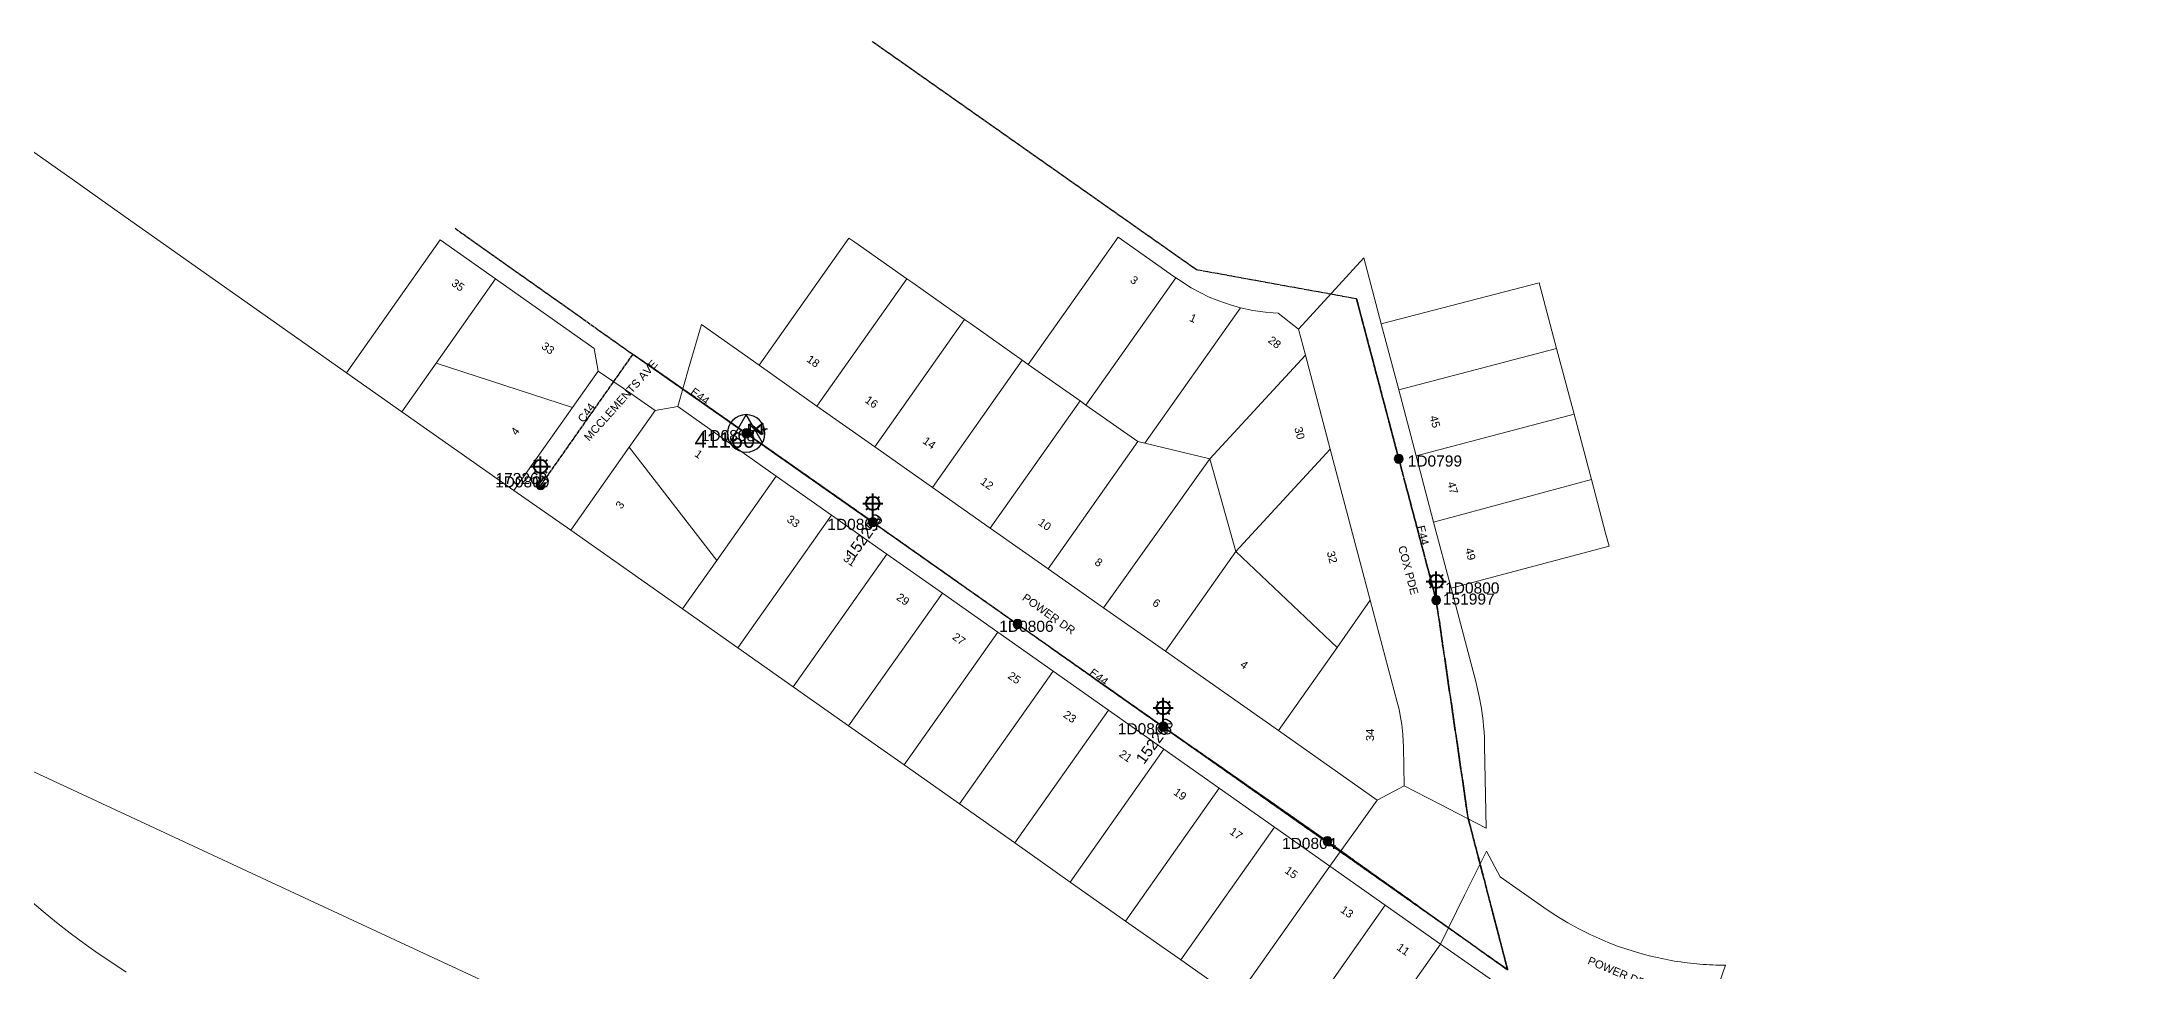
# Model space of a CAD drawing. Header units: metres. Extents: x 299834 to 302538, y 6172833 to 6174390.
# Drawn here: x 301604.3 to 302071.1, y 6173964.7 to 6174174.1 of the extents above; entities that cross this region are included whole.
import ezdxf
from ezdxf.enums import TextEntityAlignment as Align

# ---------------------------------------------------------------- set-up
doc = ezdxf.new("R2010")
doc.units = ezdxf.units.M
doc.linetypes.add('Cable Exist OH', pattern=[1, 1, 0])
doc.layers.get('0').update_dxf_attribs({"color": 6})
for name, color, linetype, lineweight in [('Cadastre Buildings_SP_EXT', 9, 'Continuous', 5), ('Cadastre Land Parcels_SP_EXT', 9, 'Continuous', 5), ('Cadastre Roads_SP_EXT', 9, 'Continuous', 5)]:
    doc.layers.add(name, color=color, linetype=linetype, lineweight=lineweight)
for name, color, linetype in [('Equip_LV_EXT', 7, 'Continuous'), ('Equip_SP_SL_EXT', 7, 'Continuous'), ('Mains_HV_EXT', 7, 'Continuous'), ('Mains_LV_EXT', 7, 'Continuous'), ('Mains_SL_EXT', 7, 'Continuous'), ('Sub_SP_TR_HV_LV_EXT', 7, 'Continuous'), ('SupportsOH_SP_TR_HV_LV_SL_EXT', 7, 'Continuous')]:
    doc.layers.add(name, color=color, linetype=linetype)
doc.styles.add('iecARIAL', font='arial.ttf', dxfattribs={"height": 2})
doc.styles.add('POLE_LABEL', font='arial.ttf')
doc.styles.get("Standard").update_dxf_attribs({"font": 'arial.ttf'})

# ---------------------------------------------------------------- blocks, each defined once
blk = doc.blocks.new('SUB_POLE_EXT')
blk.add_wipeout([(0, 4.22), (0.42, 4.2), (0.83, 4.14), (1.21, 4.05), (1.62, 3.9), (1.99, 3.72), (2.35, 3.51), (2.68, 3.26), (2.99, 2.99), (3.28, 2.66), (3.52, 2.34), (3.76, 1.92), (3.9, 1.62), (4.04, 1.23), (4.18, 0.63), (4.22, 0), (4.18, -0.61), (4.06, -1.15), (3.9, -1.62), (3.58, -2.24), (3.22, -2.73), (2.97, -3.01), (2.68, -3.26), (2.36, -3.5), (2, -3.72), (1.64, -3.89), (1.25, -4.03), (0.82, -4.14), (0.42, -4.2), (0, -4.22), (-0.41, -4.2), (-0.8, -4.15), (-1.21, -4.05), (-1.62, -3.9), (-1.99, -3.73), (-2.35, -3.51), (-2.68, -3.26), (-2.96, -3.02), (-3.23, -2.72), (-3.51, -2.35), (-3.71, -2.01), (-3.91, -1.6), (-4.05, -1.21), (-4.16, -0.76), (-4.22, -0.14), (-4.21, 0.39), (-4.14, 0.83), (-4.03, 1.27), (-3.9, 1.63), (-3.71, 2.02), (-3.5, 2.37), (-3.28, 2.67), (-2.99, 2.99), (-2.68, 3.27), (-2.33, 3.52), (-1.98, 3.73), (-1.63, 3.9), (-1.2, 4.05), (-0.78, 4.15), (-0.4, 4.21)])
blk.add_line((2.16, 0.48), (2.16, 0.48, 0))
blk.add_lwpolyline([(-4.22, 0, 1), (4.22, 0, 1)], format="xyb", close=True)
blk.add_lwpolyline([(2.14, 0.52), (0, 4.22), (-3.66, -2.11), (3.66, -2.11)], close=True)
for tag, height, flags, p in [('STREET_CODE', 0.2, 9, (1.5, 0)), ('ASSET_NUM', 3.5, 8, (2, 2)), ('CONSTRUCTED_VOLTAGE', 0.2, 9, (1.5, -0.2)), ('OPERATING_VOLTAGE', 0.2, 9, (1.5, -0.6)), ('OPERATED_BY', 0.2, 9, (1.5, -0.8)), ('ORIENTATION', 0.2, 9, (1.5, -1.2)), ('OWNED_BY', 0.2, 9, (1.5, -1.4)), ('SECONDARY_VOLTAGE', 0.2, 9, (1.5, -1.6)), ('STATE', 0.2, 9, (1.5, -1.8)), ('SUBSTATION_TYPE', 0.2, 9, (1.5, -2)), ('STREETNAME', 0.2, 9, (1.5, -2.8)), ('SUBURB', 0.2, 9, (1.5, -3)), ('Z', 0.2, 1, (1.5, -3.4)), ('NO_PHASES', 0.2, 9, (1.5, -0.4)), ('MAINTAINED_BY', 0.2, 9, (1.5, -1)), ('USAGE', 0.2, 9, (1.5, -2.2)), ('LEGEND', 0.2, 9, (1.5, -2.4)), ('LOCATION', 0.2, 9, (1.5, -2.6)), ('NOTES', 0.2, 9, (1.5, -3.2))]:
    blk.add_attdef(tag, text='', height=height, dxfattribs=dict(flags=flags)).set_placement(p, align=Align.MIDDLE_LEFT)
blk = doc.blocks.new('LV_OH_LINKS_DISTFUSE_EXT')
for p, q in [((0, 0), (0.96, 0)), ((3.84, 0), (4.8, 0))]:
    blk.add_line(p, q)
blk.add_lwpolyline([(3.84, -1.2), (3.84, 1.2), (0.96, -1.2), (0.96, 1.2)], close=True)
at = {"flags": 9}
for tag, p in [('ACTUAL_STATUS', (0, 0)), ('CONSTRUCTED_VOLTAGE', (0, -0.2)), ('OPERATING_VOLTAGE', (0, -0.6)), ('ORIENTATION', (0, -0.8)), ('OWNED_BY', (0, -1)), ('STATE', (0, -1.2)), ('SWITCH_TYPE', (0, -1.4)), ('NO_PHASES', (0, -0.4)), ('USAGE', (0, -1.6)), ('NOTES', (0, -1.8))]:
    blk.add_attdef(tag, text='', height=0.2, dxfattribs=at).set_placement(p, align=Align.MIDDLE_LEFT)
at = {"flags": 1}
blk.add_attdef('Z', (0, 0), '', height=0.2, dxfattribs=at)
blk = doc.blocks.new('SL_LANTERN_EXT')
at = {"lineweight": 40}
for p, q in [((-1.46, 5.68), (-1.06, 5.28)), ((0, 1.97), (0, 6.47)), ((1.46, 5.68), (1.06, 5.28)), ((-2.25, 4.22), (2.25, 4.22)), ((-1.46, 2.76), (-1.06, 3.16)), ((0, 0), (0, 2.72)), ((1.46, 2.76), (1.06, 3.16))]:
    blk.add_line(p, q, dxfattribs=at)
blk.add_circle((0, 4.22), 1.5, dxfattribs=at)
at = {"style": 'iecARIAL', "flags": 8}
blk.add_attdef('ASSET_NUM', (1.5, 1.5), '', height=2.5, dxfattribs=at)
for tag, p, height, flags in [('OPERATING_VOLTAGE', (0.98, -1.65), 0.2, 9), ('ORIENTATION', (0.98, -1.85), 0.2, 9), ('OWNED_BY', (0.98, -2.05), 0.2, 9), ('STATE', (0.98, -2.25), 0.2, 9), ('CONSTRUCTED_VOLTAGE', (0.98, -0.65), 0.2, 9), ('CONTROL_TYPE', (0.98, -0.85), 0.2, 9), ('LANTERN_PURPOSE', (0.98, -1.05), 0.2, 9), ('LANTERN_TYPE', (0.98, -1.25), 0.2, 9), ('NO_PHASES', (0.98, -1.45), 0.2, 9), ('USAGE', (0.98, -2.45), 0.2, 9), ('CEXIST', (0.98, -2.65), 0.2, 9), ('CNEW', (0.98, -2.85), 0.2, 9), ('CNUMBER', (0.98, -3.05), 0.2, 9), ('CREMOVE', (0.98, -3.25), 0.2, 9), ('CREPLACE', (0.98, -3.45), 0.2, 9), ('LKINGHEIGHT', (0.98, -3.65), 0.2, 9), ('LBRACKET', (0.98, -3.85), 0.2, 9), ('LBRACKETVOCAB', (0.98, -4.05), 0.2, 9), ('LCATEGORY', (0.98, -4.25), 0.2, 9), ('LCHARGE1', (0.98, -4.45), 0.2, 9), ('LCHARGE1PERCENT', (0.98, -4.65), 0.2, 9), ('LCHARGE2', (0.98, -4.85), 0.2, 9), ('LNUMBER', (2.18, -3.25), 2.5, 8), ('STREETNAME', (0.98, -9.25), 0.2, 9), ('SUBURB', (0.98, -9.45), 0.2, 1), ('LCHARGE2PERCENT', (0.98, -5.05), 0.2, 9), ('LCHARGE3', (0.98, -5.25), 0.2, 9), ('LCHARGE3PERCENT', (0.98, -5.45), 0.2, 9), ('LEXIST', (0.98, -5.65), 0.2, 9), ('LLAMP', (0.98, -5.85), 0.2, 9), ('LLAMPVOCAB', (0.98, -6.05), 0.2, 9), ('LMAST', (0.98, -6.25), 0.2, 9), ('LMASTVOCAB', (0.98, -6.45), 0.2, 9), ('LNEW', (0.98, -6.65), 0.2, 9), ('LANTNUMBER', (0.98, -6.85), 0.2, 9), ('LOUTREACH', (0.98, -7.25), 0.2, 9), ('LOUTREACHVOCAB', (0.98, -7.45), 0.2, 9), ('LRATECODE', (0.98, -7.65), 0.2, 9), ('LREMOVE', (0.98, -7.85), 0.2, 9), ('LREPLACE', (0.98, -8.05), 0.2, 9), ('LTYPE', (0.98, -8.25), 0.2, 9), ('LTYPEVOCAB', (0.98, -8.45), 0.2, 9), ('LEGEND', (0.98, -8.65), 0.2, 9), ('LOCATION', (0.98, -8.85), 0.2, 9), ('NOTES', (0.98, -9.05), 0.2, 9)]:
    blk.add_attdef(tag, p, '', height=height, dxfattribs=dict(flags=flags))
blk = doc.blocks.new('POLE_EXT')
blk.add_hatch(color=256).paths.add_polyline_path([(-1, 0, 1), (1, 0, 1)])
blk.add_lwpolyline([(-1, 0, 1), (1, 0, 1)], format="xyb", close=True)
for tag, height, flags, p in [('pNumber', 2.5, 8, (-17.84, 2.07)), ('OWNED_BY', 0.2, 9, (1.35, -0.4)), ('SPECIAL_USE', 0.2, 9, (1.35, -0.8)), ('STATE', 0.2, 9, (1.35, -1)), ('cLV', 0.2, 9, (1.35, -1.4)), ('hDepth', 0.2, 9, (1.35, -1.6)), ('hDia', 0.2, 9, (1.35, -1.8)), ('cHV', 0.2, 9, (1.35, -2)), ('cLinedev', 0.2, 9, (1.35, -3.4)), ('pExisting', 0.2, 9, (1.35, -3.8)), ('pFooting', 0.2, 9, (1.35, -4.4)), ('pNew', 0.2, 9, (1.35, -4.6)), ('PARENT', 0.2, 9, (1.35, -0.6)), ('USAGE', 0.2, 9, (1.35, -1.2)), ('LBRACKET', 0.2, 9, (1.35, -2.2)), ('LExisting', 0.2, 9, (1.35, -2.4)), ('LANTNUMBER', 0.2, 9, (1.35, -2.6)), ('LOther', 0.2, 9, (1.35, -2.8)), ('LRemove', 0.2, 9, (1.35, -3)), ('LEGEND', 0.2, 9, (1.35, -3.2)), ('LOCATION', 0.2, 9, (1.35, -3.6)), ('PFNUMBER', 0.2, 9, (1.35, -4)), ('NEWPFNUMBER', 0.2, 9, (1.35, -4.2)), ('pRelocate', 0.2, 9, (1.35, -5)), ('pRemove', 0.2, 9, (1.35, -5.2)), ('pReplace', 0.2, 9, (1.35, -5.4)), ('pStay', 0.2, 9, (1.35, -5.6)), ('pType', 0.2, 9, (1.35, -5.8)), ('cspan', 0.2, 9, (1.35, -6)), ('STREETNAME', 0.2, 9, (1.35, -6.2)), ('SUBURB', 0.2, 9, (1.35, -6.4)), ('OPERATED_BY', 0.2, 9, (1.36, -7.01)), ('NOTES', 0.2, 9, (1.35, -6.6)), ('MAINTAINED_BY', 0.2, 9, (1.36, -6.81))]:
    blk.add_attdef(tag, text='', height=height, dxfattribs=dict(flags=flags)).set_placement(p, align=Align.MIDDLE_LEFT)
at = {"style": 'POLE_LABEL'}
for tag, height, flags, p in [('STRUCTURE_PLANT_NUMBER', 0.2, 9, (1.35, 0.03)), ('ASSET_NUM', 2.5, 8, (2, 2)), ('STREET_CODE', 0.2, 9, (1.35, -0.2))]:
    blk.add_attdef(tag, text='', height=height, dxfattribs=dict(at, flags=flags)).set_placement(p, align=Align.MIDDLE_LEFT)
at = {"flags": 1}
blk.add_attdef('Z', (1.35, -7.33), '', height=0.2, dxfattribs=at)
blk = doc.blocks.new('End Shackle_EXT')
blk.add_wipeout([(0, 0.25), (1.81, 0.25), (1.82, -0.25), (0, -0.25)])
blk.add_line((1.81, -1), (1.81, 1))
at = {"flags": 1}
blk.add_attdef('Z', (0, 0), '', height=0.2, dxfattribs=at)
at = {"flags": 9}
for tag, p in [('CONNECTOR_TYPE', (0, 0)), ('CONSTRUCTED_VOLTAGE', (0, -0.2)), ('OPERATING_VOLTAGE', (0, -0.6)), ('ORIENTATION', (0, -0.8)), ('OWNED_BY', (0, -1)), ('STATE', (0, -1.2)), ('NO_PHASES', (0, -0.4)), ('USAGE', (0, -1.4)), ('NOTES', (0, -1.6))]:
    blk.add_attdef(tag, text='', height=0.2, dxfattribs=at).set_placement(p, align=Align.MIDDLE_LEFT)

msp = doc.modelspace()

# ---------------------------------------------------------------- linework, layer by layer
at = {"layer": 'Cadastre Buildings_SP_EXT', "linetype": 'Continuous'}
msp.add_lwpolyline([(301945.14, 6174104.96), (301941.23, 6174119.72), (301905.68, 6174110.51), (301909.61, 6174095.63), (301945.14, 6174104.96)], close=True, dxfattribs=at)
at = {"layer": 'Cadastre Land Parcels_SP_EXT', "linetype": 'Continuous'}
for points in [[(301859.47, 6174120.86), (301858.27, 6174121.71), (301857.31, 6174122.39), (301856.2, 6174123.17), (301846.47, 6174130.03), (301826.27, 6174101.38), (301837.94, 6174093.16), (301839.27, 6174092.22), (301859.47, 6174120.86)], [(301693.09, 6174101.62), (301706.47, 6174120.6), (301694.02, 6174129.38), (301672.94, 6174099.49), (301685.4, 6174090.71), (301693.09, 6174101.62)], [(301729.52, 6174099.87), (301728.64, 6174104.97), (301706.47, 6174120.6), (301693.09, 6174101.62), (301723.73, 6174091.65), (301729.52, 6174099.87)], [(301811.95, 6174111.49), (301800.28, 6174119.71), (301798.95, 6174120.65), (301778.75, 6174092.01), (301791.75, 6174082.84), (301811.95, 6174111.49)], [(301874, 6174114.14), (301871.8, 6174114.75), (301870.18, 6174115.28), (301868.57, 6174115.88), (301867, 6174116.54), (301864.94, 6174117.53), (301862.93, 6174118.62), (301860.05, 6174120.46), (301859.47, 6174120.86), (301839.27, 6174092.22), (301850.94, 6174083.99), (301852.51, 6174083.63), (301874, 6174114.14)], [(301824.94, 6174102.32), (301813.28, 6174110.55), (301811.95, 6174111.49), (301791.75, 6174082.84), (301804.74, 6174073.68), (301824.94, 6174102.32)], [(301888.65, 6174103.44), (301887.09, 6174109.33), (301882.5, 6174112.88), (301881.35, 6174112.95), (301879.64, 6174113.11), (301876.8, 6174113.53), (301874, 6174114.14), (301852.51, 6174083.63), (301867.15, 6174080.15), (301888.65, 6174103.44)], [(301837.94, 6174093.16), (301826.27, 6174101.38), (301824.94, 6174102.32), (301804.74, 6174073.68), (301817.74, 6174064.51), (301837.94, 6174093.16)], [(301894.23, 6174082.33), (301888.65, 6174103.44), (301867.15, 6174080.15), (301872.96, 6174059.29), (301894.23, 6174082.33)], [(301949.05, 6174090.21), (301945.14, 6174104.96), (301909.61, 6174095.63), (301913.54, 6174080.76), (301949.05, 6174090.21)], [(301723.73, 6174091.65), (301693.09, 6174101.62), (301685.4, 6174090.71), (301710.56, 6174072.97), (301723.73, 6174091.65)], [(301850.94, 6174083.99), (301839.27, 6174092.22), (301837.94, 6174093.16), (301817.74, 6174064.51), (301830.74, 6174055.35), (301850.94, 6174083.99)], [(301952.96, 6174075.45), (301949.05, 6174090.21), (301913.54, 6174080.76), (301917.47, 6174065.88), (301952.96, 6174075.45)], [(301867.15, 6174080.15), (301852.51, 6174083.63), (301850.94, 6174083.99), (301830.74, 6174055.35), (301843.19, 6174046.56), (301867.15, 6174080.15)], [(301872.96, 6174059.29), (301867.15, 6174080.15), (301843.19, 6174046.56), (301857.16, 6174036.86), (301872.96, 6174059.29)], [(301903.23, 6174048.28), (301894.23, 6174082.33), (301872.96, 6174059.29), (301895.74, 6174037.65), (301903.23, 6174048.28)], [(301782.05, 6174067.47), (301769.59, 6174076.25), (301756.21, 6174057.27), (301748.51, 6174046.36), (301760.97, 6174037.57), (301782.05, 6174067.47)], [(301956.94, 6174060.43), (301956.16, 6174063.37), (301952.96, 6174075.45), (301917.47, 6174065.88), (301921.4, 6174051), (301956.94, 6174060.43)], [(301794.5, 6174058.68), (301782.05, 6174067.47), (301760.97, 6174037.57), (301773.42, 6174028.79), (301794.5, 6174058.68)], [(301806.96, 6174049.9), (301794.5, 6174058.68), (301773.42, 6174028.79), (301785.88, 6174020.01), (301806.96, 6174049.9)], [(301895.74, 6174037.65), (301872.96, 6174059.29), (301857.16, 6174036.86), (301882.58, 6174018.96), (301895.74, 6174037.65)], [(301819.41, 6174041.12), (301806.96, 6174049.9), (301785.88, 6174020.01), (301798.33, 6174011.23), (301819.41, 6174041.12)], [(301910.86, 6174006.56), (301910.71, 6174015.2), (301910.56, 6174018.05), (301910.31, 6174020.32), (301910.04, 6174022.01), (301909.7, 6174023.68), (301909.3, 6174025.35), (301903.23, 6174048.28), (301895.74, 6174037.65), (301882.58, 6174018.96), (301904.77, 6174003.33), (301910.86, 6174006.56)], [(301831.87, 6174032.33), (301819.41, 6174041.12), (301798.33, 6174011.23), (301810.79, 6174002.44), (301831.87, 6174032.33)], [(301844.32, 6174023.55), (301831.87, 6174032.33), (301810.79, 6174002.44), (301823.24, 6173993.66), (301844.32, 6174023.55)], [(301856.76, 6174014.78), (301844.32, 6174023.55), (301823.24, 6173993.66), (301835.7, 6173984.88), (301856.76, 6174014.78)], [(301869.21, 6174006), (301856.76, 6174014.78), (301835.7, 6173984.88), (301848.16, 6173976.1), (301869.21, 6174006)], [(301881.67, 6173997.23), (301869.21, 6174006), (301848.16, 6173976.1), (301860.62, 6173967.33), (301881.67, 6173997.23)], [(301894.12, 6173988.45), (301881.67, 6173997.23), (301860.62, 6173967.33), (301873.08, 6173958.55), (301894.12, 6173988.45)], [(301906.58, 6173979.68), (301894.12, 6173988.45), (301873.08, 6173958.55), (301885.54, 6173949.77), (301906.58, 6173979.68)], [(301919.04, 6173970.9), (301906.58, 6173979.68), (301885.54, 6173949.77), (301896.94, 6173941.74), (301898, 6173941), (301919.04, 6173970.9)], [(301931.49, 6173962.13), (301931.19, 6173962.34), (301930.92, 6173962.53), (301930.69, 6173962.69), (301919.04, 6173970.9), (301898, 6173941), (301910.46, 6173932.22), (301931.49, 6173962.13)]]:
    msp.add_lwpolyline(points, close=True, dxfattribs=at)
for points in [[(301853.42, 6173892.93), (301658.15, 6173983.82), (301524.09, 6174046.22)], [(301524.09, 6174046.22), (301658.15, 6173983.82), (301853.42, 6173892.93), (301986.68, 6173835.77), (302042.46, 6173798.24), (302071.09, 6173735.58), (302004.23, 6173572.36)], [(301601.69, 6173980.79), (301604.67, 6173978.25), (301607.69, 6173975.78), (301610.77, 6173973.37), (301613.91, 6173971.04), (301617.09, 6173968.77), (301620.33, 6173966.58), (301623.33, 6173964.62)]]:
    msp.add_lwpolyline(points, dxfattribs=at)
at = {"layer": 'Cadastre Roads_SP_EXT', "linetype": 'Continuous'}
for points in [[(301928.95, 6174015.54), (301928.89, 6174017.42), (301928.82, 6174018.67), (301928.72, 6174019.92), (301928.59, 6174021.17), (301928.22, 6174023.92), (301927.73, 6174026.66), (301927.28, 6174028.69), (301926.94, 6174030.04), (301925.23, 6174036.52), (301921.4, 6174051), (301917.47, 6174065.88), (301913.54, 6174080.76), (301909.61, 6174095.63), (301905.68, 6174110.51), (301901.75, 6174125.39), (301893.71, 6174116.59), (301887.09, 6174109.33), (301888.65, 6174103.44), (301894.23, 6174082.33), (301903.23, 6174048.28), (301909.3, 6174025.35), (301909.7, 6174023.68), (301910.04, 6174022.01), (301910.31, 6174020.32), (301910.56, 6174018.05), (301910.71, 6174015.2), (301910.86, 6174006.56), (301918.74, 6174002.47), (301929.28, 6173996.99), (301928.95, 6174015.54)], [(301736.53, 6174082.78), (301742.32, 6174091), (301735.12, 6174095.99), (301729.52, 6174099.87), (301723.73, 6174091.65), (301710.56, 6174072.97), (301723.36, 6174064.1), (301736.53, 6174082.78)]]:
    msp.add_lwpolyline(points, close=True, dxfattribs=at)
for points in [[(301976.24, 6173946.28), (301983.15, 6173966.14), (301983.15, 6173966.14), (301982.43, 6173966.14), (301981.7, 6173966.16), (301980.98, 6173966.17), (301980.26, 6173966.2), (301979.54, 6173966.24), (301978.82, 6173966.28), (301978.1, 6173966.33), (301977.38, 6173966.39), (301976.66, 6173966.45), (301975.95, 6173966.52), (301975.23, 6173966.6), (301974.51, 6173966.69), (301973.8, 6173966.78), (301973.08, 6173966.88), (301972.37, 6173966.99), (301971.66, 6173967.1), (301970.94, 6173967.22), (301970.24, 6173967.35), (301969.53, 6173967.49), (301968.82, 6173967.63), (301968.11, 6173967.78), (301965.94, 6173968.29), (301963.08, 6173969.07), (301960.95, 6173969.74), (301958.84, 6173970.47), (301956.76, 6173971.27), (301954.71, 6173972.13), (301952.68, 6173973.06), (301950.13, 6173974.33), (301947.64, 6173975.71), (301944.6, 6173977.56), (301942.25, 6173979.15), (301932.42, 6173986.08), (301929.37, 6173991.84), (301924.45, 6173981.88), (301919.04, 6173970.9), (301930.69, 6173962.69)], [(301623.33, 6173964.62), (301620.33, 6173966.58), (301617.09, 6173968.77), (301613.91, 6173971.04), (301610.77, 6173973.37), (301607.69, 6173975.78), (301604.67, 6173978.25), (301601.69, 6173980.79)]]:
    msp.add_lwpolyline(points, dxfattribs=at)
at = {"layer": 'Mains_HV_EXT', "linetype": 'Cable Exist OH'}
msp.add_lwpolyline([(301934.12, 6173965.12), (301925.21, 6173999.34), (301918.05, 6174048.31), (301900.14, 6174116.12), (301864.09, 6174122.66), (301791.15, 6174174.05)], dxfattribs=at)
at = {"layer": 'Mains_LV_EXT', "linetype": 'Cable Exist OH'}
for points in [[(301900.14, 6174116.12), (301909.63, 6174080.13)], [(301909.63, 6174080.13), (301918.05, 6174048.31)], [(301791.3, 6174065.88), (301823.87, 6174042.93)], [(301918.05, 6174048.31), (301925.21, 6173999.34)], [(301823.87, 6174042.93), (301856.65, 6174019.86)], [(301856.65, 6174019.86), (301893.59, 6173994.07)], [(301893.59, 6173994.07), (301934.12, 6173965.12)]]:
    msp.add_lwpolyline(points, dxfattribs=at)
at = {"layer": 'Mains_SL_EXT', "linetype": 'Cable Exist OH'}
for points in [[(301918.05, 6174048.31), (301909.63, 6174080.13), (301900.14, 6174116.12)], [(301791.3, 6174065.88), (301823.87, 6174042.93), (301856.65, 6174019.86)], [(301918.05, 6174048.31), (301925.21, 6173999.34), (301934.12, 6173965.12)], [(301856.65, 6174019.86), (301893.59, 6173994.07), (301934.12, 6173965.12)]]:
    msp.add_lwpolyline(points, dxfattribs=at)

# ---------------------------------------------------------------- block references
at = {"layer": 'Equip_SP_SL_EXT'}
ref = msp.add_blockref('SL_LANTERN_EXT', (301716.57, 6174074.19), dxfattribs=at)
ref.add_attrib('ASSET_NUM', '173262', dxfattribs={"layer": '0', "height": 2.5, "rotation": 0.0792, "style": 'iecARIAL'}).set_placement((301718.07, 6174075.69), align=Align.MIDDLE_RIGHT)
ref = msp.add_blockref('SL_LANTERN_EXT', (301791.3, 6174065.88), dxfattribs=at)
ref.add_attrib('ASSET_NUM', '152259', dxfattribs={"layer": '0', "height": 2.5, "rotation": 54.0217, "style": 'iecARIAL'}).set_placement((301792.8, 6174067.38), align=Align.MIDDLE_RIGHT)
ref = msp.add_blockref('SL_LANTERN_EXT', (301918.05, 6174048.31), dxfattribs=at)
ref.add_attrib('ASSET_NUM', '151997', dxfattribs={"layer": '0', "height": 2.5, "style": 'iecARIAL'}).set_placement((301919.55, 6174049.81), align=Align.TOP_LEFT)
ref = msp.add_blockref('SL_LANTERN_EXT', (301856.65, 6174019.86), dxfattribs=at)
ref.add_attrib('ASSET_NUM', '152260', dxfattribs={"layer": '0', "height": 2.5, "rotation": 54.0217, "style": 'iecARIAL'}).set_placement((301858.15, 6174021.36), align=Align.MIDDLE_RIGHT)
at = {"layer": 'Sub_SP_TR_HV_LV_EXT'}
ref = msp.add_blockref('SUB_POLE_EXT', (301762.83, 6174085.85), dxfattribs=at)
ref.add_attrib('ASSET_NUM', '41160', dxfattribs={"layer": '0', "height": 3.5}).set_placement((301764.83, 6174086.1), align=Align.TOP_RIGHT)
at = {"layer": 'SupportsOH_SP_TR_HV_LV_SL_EXT'}
ref = msp.add_blockref('POLE_EXT', (301909.63, 6174080.13), dxfattribs=at)
ref.add_attrib('ASSET_NUM', '1D0799', dxfattribs={"layer": '0', "height": 2.5, "style": 'POLE_LABEL'}).set_placement((301911.63, 6174080.88), align=Align.TOP_LEFT)
ref = msp.add_blockref('POLE_EXT', (301716.57, 6174074.19), dxfattribs=at)
ref.add_attrib('ASSET_NUM', '1D0809', dxfattribs={"layer": '0', "height": 2.5, "style": 'POLE_LABEL'}).set_placement((301718.57, 6174074.94), align=Align.MIDDLE_RIGHT)
ref = msp.add_blockref('POLE_EXT', (301791.3, 6174065.88), dxfattribs=at)
ref.add_attrib('ASSET_NUM', '1D0807', dxfattribs={"layer": '0', "height": 2.5, "style": 'POLE_LABEL'}).set_placement((301793.3, 6174066.63), align=Align.TOP_RIGHT)
ref = msp.add_blockref('POLE_EXT', (301918.05, 6174048.31), dxfattribs=at)
ref.add_attrib('ASSET_NUM', '1D0800', dxfattribs={"layer": '0', "height": 2.5, "style": 'POLE_LABEL'}).set_placement((301920.05, 6174049.06), align=Align.BOTTOM_LEFT)
ref = msp.add_blockref('POLE_EXT', (301823.87, 6174042.93), dxfattribs=at)
ref.add_attrib('ASSET_NUM', '1D0806', dxfattribs={"layer": '0', "height": 2.5, "style": 'POLE_LABEL'}).set_placement((301825.87, 6174043.68), align=Align.TOP_CENTER)
ref = msp.add_blockref('POLE_EXT', (301856.65, 6174019.86), dxfattribs=at)
ref.add_attrib('ASSET_NUM', '1D0805', dxfattribs={"layer": '0', "height": 2.5, "style": 'POLE_LABEL'}).set_placement((301858.65, 6174020.61), align=Align.TOP_RIGHT)
ref = msp.add_blockref('POLE_EXT', (301893.59, 6173994.07), dxfattribs=at)
ref.add_attrib('ASSET_NUM', '1D0804', dxfattribs={"layer": '0', "height": 2.5, "style": 'POLE_LABEL'}).set_placement((301895.59, 6173994.82), align=Align.TOP_RIGHT)

# ---------------------------------------------------------------- texts
at = {"layer": 'Cadastre Land Parcels_SP_EXT'}
for s, rotation, p in [('3', 324.4682, (301849.03, 6174120.02)), ('35', 324.7604, (301696.35, 6174119.29)), ('1', 336.5148, (301862.36, 6174111.23)), ('28', 321.7071, (301880.06, 6174106.51)), ('33', 324.547, (301716.6, 6174105.11)), ('18', 324.6477, (301776.26, 6174102.15)), ('16', 324.7745, (301789.37, 6174092.99)), ('45', 284.9, (301916.56, 6174089.62)), ('4', 54.5664, (301711.19, 6174085.25)), ('14', 324.7834, (301802.37, 6174083.78)), ('30', 284.6999, (301886.11, 6174087.04)), ('12', 324.7222, (301815.34, 6174074.63)), ('47', 284.9, (301920.54, 6174074.72)), ('3', 55.1843, (301734.76, 6174068.67)), ('33', 324.7617, (301771.79, 6174066.12)), ('10', 324.6995, (301828.35, 6174065.43)), ('49', 284.8, (301924.53, 6174059.83)), ('31', 324.9197, (301784.49, 6174057.38)), ('8', 324.739, (301841.04, 6174056.5)), ('32', 284.7739, (301893.42, 6174059.1)), ('29', 324.7167, (301796.45, 6174048.58)), ('6', 324.7043, (301854.03, 6174047.34)), ('27', 324.7655, (301809.05, 6174039.67)), ('25', 324.8676, (301821.52, 6174030.9)), ('4', 324.8357, (301873.77, 6174033.44)), ('23', 324.7607, (301833.99, 6174022.15)), ('34', 89.7709, (301904.05, 6174016.58)), ('21', 324.8268, (301846.54, 6174013.32)), ('19', 324.9745, (301858.78, 6174004.71)), ('17', 324.8468, (301871.38, 6173995.85)), ('15', 324.7961, (301883.8, 6173987.1)), ('13', 324.7391, (301896.33, 6173978.25)), ('11', 324.9206, (301909, 6173969.79))]:
    msp.add_text(s, height=1.8, rotation=rotation, dxfattribs=at).set_placement(p)
at = {"layer": 'Cadastre Roads_SP_EXT'}
for s, rotation, p in [('MCCLEMENTS AVE', 48.2397, (301727.51, 6174083.96)), ('COX PDE', 284.7773, (301909.47, 6174060.29)), ('POWER DR', 324.7756, (301824.74, 6174048.47)), ('POWER DR', 337.3635, (301951.95, 6173966.51))]:
    msp.add_text(s, height=1.8, rotation=rotation, dxfattribs=at).set_placement(p)
at = {"layer": 'Mains_LV_EXT'}
for s, rotation, p in [('C44', 53.4669, (301726.23, 6174088.11)), ('E44', 283.6119, (301913.66, 6174064.88)), ('E44', 323.6075, (301839.84, 6174031.64))]:
    msp.add_text(s, height=1.8, rotation=rotation, dxfattribs=at).set_placement(p)

# ---------------------------------------------------------------- next in the draw order: linework, layer by layer
at = {"layer": 'Cadastre Land Parcels_SP_EXT', "linetype": 'Continuous'}
msp.add_lwpolyline([(301873.08, 6173958.55), (301860.62, 6173967.33), (301848.16, 6173976.1), (301835.7, 6173984.88), (301823.24, 6173993.66), (301810.79, 6174002.44), (301798.33, 6174011.23), (301785.88, 6174020.01), (301773.42, 6174028.79), (301760.97, 6174037.57), (301748.51, 6174046.36), (301723.36, 6174064.1), (301710.56, 6174072.97), (301685.4, 6174090.71), (301672.94, 6174099.49), (301660.49, 6174108.27), (301660.49, 6174108.27), (301648.03, 6174117.06), (301635.58, 6174125.84), (301623.12, 6174134.62), (301610.67, 6174143.41), (301597.22, 6174152.89)], dxfattribs=at)
for points in [[(301798.95, 6174120.65), (301787.28, 6174128.88), (301785.95, 6174129.82), (301765.75, 6174101.17), (301778.75, 6174092.01), (301798.95, 6174120.65)], [(301769.59, 6174076.25), (301747.42, 6174091.88), (301742.32, 6174091), (301736.53, 6174082.78), (301756.21, 6174057.27), (301769.59, 6174076.25)], [(301756.21, 6174057.27), (301736.53, 6174082.78), (301723.36, 6174064.1), (301748.51, 6174046.36), (301756.21, 6174057.27)]]:
    msp.add_lwpolyline(points, close=True, dxfattribs=at)
at = {"layer": 'Cadastre Roads_SP_EXT', "linetype": 'Continuous'}
msp.add_lwpolyline([(301899.86, 6173996.47), (301904.77, 6174003.33), (301882.58, 6174018.96), (301857.16, 6174036.86), (301843.19, 6174046.56), (301830.74, 6174055.35), (301817.74, 6174064.51), (301804.74, 6174073.68), (301791.75, 6174082.84), (301778.75, 6174092.01), (301765.75, 6174101.17), (301752.75, 6174110.34), (301750.03, 6174100.91), (301747.42, 6174091.88), (301769.59, 6174076.25), (301782.05, 6174067.47), (301794.5, 6174058.68), (301806.96, 6174049.9), (301819.41, 6174041.12), (301831.87, 6174032.33), (301844.32, 6174023.55), (301856.76, 6174014.78), (301869.21, 6174006), (301881.67, 6173997.23), (301894.12, 6173988.45), (301899.86, 6173996.47)], close=True, dxfattribs=at)
at = {"layer": 'Mains_HV_EXT', "linetype": 'Cable Exist OH'}
for points in [[(301697.33, 6174132.01), (301737.31, 6174103.68), (301762.83, 6174085.85)], [(301934.12, 6173965.12), (301762.83, 6174085.85)]]:
    msp.add_lwpolyline(points, dxfattribs=at)
at = {"layer": 'Mains_LV_EXT', "linetype": 'Cable Exist OH'}
for points in [[(301762.83, 6174085.85), (301737.31, 6174103.68)], [(301762.83, 6174085.85), (301791.3, 6174065.88)]]:
    msp.add_lwpolyline(points, dxfattribs=at)
at = {"layer": 'Mains_SL_EXT', "linetype": 'Cable Exist OH'}
msp.add_lwpolyline([(301791.3, 6174065.88), (301762.83, 6174085.85), (301737.31, 6174103.68)], dxfattribs=at)

# ---------------------------------------------------------------- next in the draw order: block references
at = {"layer": 'Equip_LV_EXT'}
for p in [(301762.43, 6174086.76), (301762.83, 6174086.84)]:
    msp.add_blockref('LV_OH_LINKS_DISTFUSE_EXT', p, dxfattribs=at)
at = {"layer": 'SupportsOH_SP_TR_HV_LV_SL_EXT'}
ref = msp.add_blockref('POLE_EXT', (301762.83, 6174085.85), dxfattribs=at)
ref.add_attrib('ASSET_NUM', '1D0808', dxfattribs={"layer": '0', "height": 2.5, "style": 'POLE_LABEL'}).set_placement((301764.83, 6174086.6), align=Align.TOP_RIGHT)

# ---------------------------------------------------------------- next in the draw order: texts
at = {"layer": 'Cadastre Land Parcels_SP_EXT'}
msp.add_text('1', height=1.8, rotation=324.8478, dxfattribs=at).set_placement((301751.04, 6174080.86))
at = {"layer": 'Mains_LV_EXT'}
msp.add_text('E44', height=1.8, rotation=323.6453, dxfattribs=at).set_placement((301750.12, 6174094.83))

# ---------------------------------------------------------------- next in the draw order: block references
at = {"layer": 'Mains_LV_EXT', "rotation": 53.46691183353477}
msp.add_blockref('End Shackle_EXT', (301716.57, 6174074.19), dxfattribs=at)

# ---------------------------------------------------------------- next in the draw order: linework, layer by layer
at = {"layer": 'Mains_LV_EXT', "linetype": 'Cable Exist OH'}
msp.add_lwpolyline([(301737.31, 6174103.68), (301716.57, 6174074.19)], dxfattribs=at)
at = {"layer": 'Mains_SL_EXT', "linetype": 'Cable Exist OH'}
msp.add_lwpolyline([(301737.31, 6174103.68), (301716.57, 6174074.19)], dxfattribs=at)

doc.saveas('drawing.dxf')
